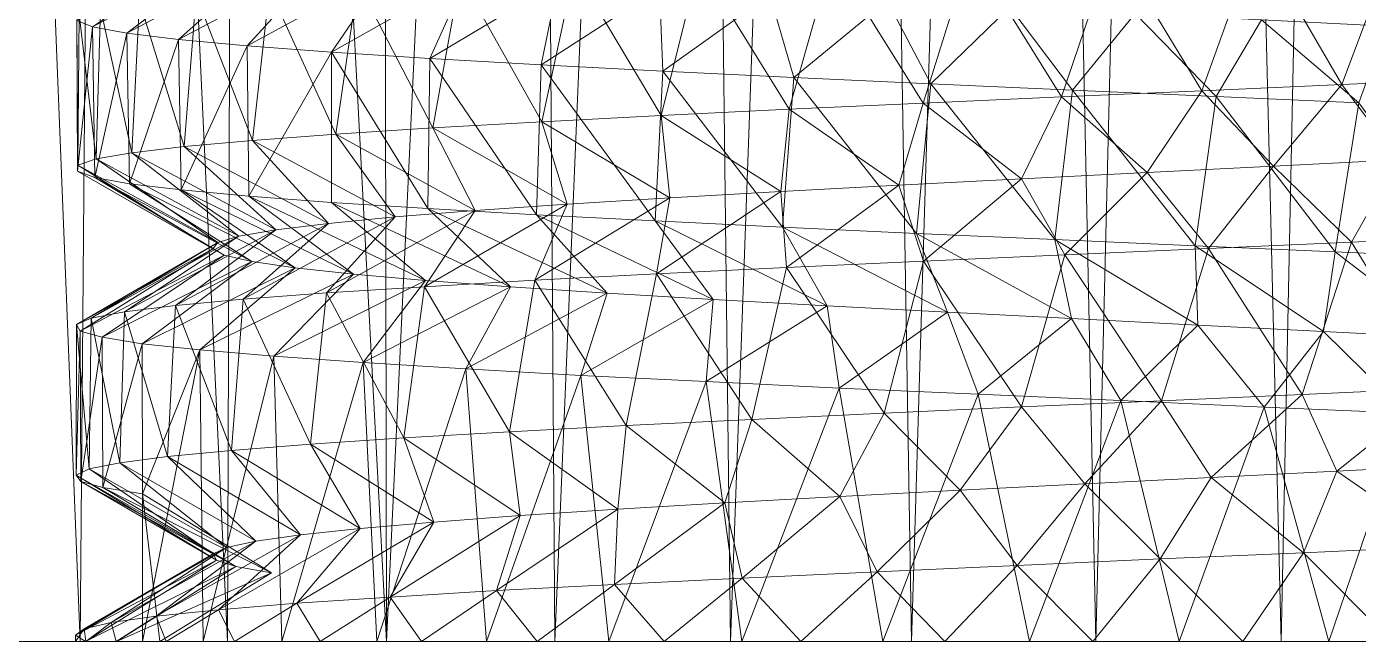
# Model space of a CAD drawing. Header units: millimetres. Extents: x -104 to 115, y -53 to 68.
# Drawn here: x -13.09 to 8.24, y -52.54 to -42.69 of the extents above; entities that cross this region are included whole.
import ezdxf

# ---------------------------------------------------------------- set-up
doc = ezdxf.new("R2010")
doc.units = ezdxf.units.MM

msp = doc.modelspace()

# ---------------------------------------------------------------- linework, layer by layer
at = {"color": 7, "lineweight": 0}
for points in [[(2.825, 5.105, -54.715), (4.029, -52.538, -54.806), (5.513, 7.793, -54.847), (2.825, 5.105, -54.715)], [(5.513, 7.793, 0), (4.029, -52.538, -0.04), (2.825, 5.105, -0.132), (5.513, 7.793, 0)], [(5.513, 7.793, -54.847), (4.029, -52.538, -54.806), (6.998, -52.538, -54.806), (5.513, 7.793, -54.847)], [(5.513, 7.793, 0), (6.998, -52.538, -0.04), (4.029, -52.538, -0.04), (5.513, 7.793, 0)], [(5.513, 7.793, -54.847), (6.998, -52.538, -54.806), (8.201, 5.105, -54.715), (5.513, 7.793, -54.847)], [(8.201, 5.105, -0.132), (6.998, -52.538, -0.04), (5.513, 7.793, 0), (8.201, 5.105, -0.132)], [(0.163, 2.443, -54.32), (1.077, -52.538, -54.485), (2.825, 5.105, -54.715), (0.163, 2.443, -54.32)], [(2.825, 5.105, -0.132), (1.077, -52.538, -0.361), (0.163, 2.443, -0.527), (2.825, 5.105, -0.132)], [(2.825, 5.105, -54.715), (1.077, -52.538, -54.485), (4.029, -52.538, -54.806), (2.825, 5.105, -54.715)], [(2.825, 5.105, -0.132), (4.029, -52.538, -0.04), (1.077, -52.538, -0.361), (2.825, 5.105, -0.132)], [(8.201, 5.105, -54.715), (6.998, -52.538, -54.806), (9.95, -52.538, -54.485), (8.201, 5.105, -54.715)], [(8.201, 5.105, -0.132), (9.95, -52.538, -0.361), (6.998, -52.538, -0.04), (8.201, 5.105, -0.132)], [(-2.447, -0.167, -53.666), (-1.823, -52.538, -53.847), (0.163, 2.443, -54.32), (-2.447, -0.167, -53.666)], [(0.163, 2.443, -0.527), (-1.823, -52.538, -1), (-2.447, -0.167, -1.181), (0.163, 2.443, -0.527)], [(0.163, 2.443, -54.32), (-1.823, -52.538, -53.847), (1.077, -52.538, -54.485), (0.163, 2.443, -54.32)], [(0.163, 2.443, -0.527), (1.077, -52.538, -0.361), (-1.823, -52.538, -1), (0.163, 2.443, -0.527)], [(-4.981, -2.701, -52.759), (-4.637, -52.538, -52.899), (-2.447, -0.167, -53.666), (-4.981, -2.701, -52.759)], [(-2.447, -0.167, -1.181), (-4.637, -52.538, -1.948), (-4.981, -2.701, -2.087), (-2.447, -0.167, -1.181)], [(-2.447, -0.167, -53.666), (-4.637, -52.538, -52.899), (-1.823, -52.538, -53.847), (-2.447, -0.167, -53.666)], [(-2.447, -0.167, -1.181), (-1.823, -52.538, -1), (-4.637, -52.538, -1.948), (-2.447, -0.167, -1.181)], [(-7.414, -5.134, -51.609), (-7.332, -52.538, -51.652), (-4.981, -2.701, -52.759), (-7.414, -5.134, -51.609)], [(-4.981, -2.701, -2.087), (-7.332, -52.538, -3.194), (-7.414, -5.134, -3.238), (-4.981, -2.701, -2.087)], [(-4.981, -2.701, -52.759), (-7.332, -52.538, -51.652), (-4.637, -52.538, -52.899), (-4.981, -2.701, -52.759)], [(-4.981, -2.701, -2.087), (-4.637, -52.538, -1.948), (-7.332, -52.538, -3.194), (-4.981, -2.701, -2.087)], [(-9.722, -7.442, -50.225), (-7.332, -52.538, -51.652), (-7.414, -5.134, -51.609), (-9.722, -7.442, -50.225)], [(-7.414, -5.134, -3.238), (-7.332, -52.538, -3.194), (-9.722, -7.442, -4.622), (-7.414, -5.134, -3.238)], [(-11.884, -9.604, -48.622), (-9.876, -52.538, -50.121), (-9.722, -7.442, -50.225), (-11.884, -9.604, -48.622)], [(-9.722, -7.442, -4.622), (-9.876, -52.538, -4.725), (-11.884, -9.604, -6.225), (-9.722, -7.442, -4.622)], [(-9.722, -7.442, -50.225), (-9.876, -52.538, -50.121), (-7.332, -52.538, -51.652), (-9.722, -7.442, -50.225)], [(-9.722, -7.442, -4.622), (-7.332, -52.538, -3.194), (-9.876, -52.538, -4.725), (-9.722, -7.442, -4.622)], [(-13.878, -11.598, -46.815), (-12.24, -52.538, -48.324), (-11.884, -9.604, -48.622), (-13.878, -11.598, -46.815)], [(-11.884, -9.604, -6.225), (-12.24, -52.538, -6.522), (-13.878, -11.598, -8.032), (-11.884, -9.604, -6.225)], [(-11.884, -9.604, -48.622), (-12.24, -52.538, -48.324), (-9.876, -52.538, -50.121), (-11.884, -9.604, -48.622)], [(-11.884, -9.604, -6.225), (-9.876, -52.538, -4.725), (-12.24, -52.538, -6.522), (-11.884, -9.604, -6.225)], [(-12.24, -52.538, -48.324), (-13.878, -11.598, -46.815), (-14.396, -52.538, -46.282), (-12.24, -52.538, -48.324)], [(-13.878, -11.598, -8.032), (-12.24, -52.538, -6.522), (-14.396, -52.538, -8.564), (-13.878, -11.598, -8.032)], [(-12.038, -42.699, -24.314), (-10.053, -41.366, -25.997), (-12.293, -42.597, -26.599), (-12.038, -42.699, -24.314)], [(-12.038, -42.699, -24.314), (-9.738, -41.468, -23.998), (-10.053, -41.366, -25.997), (-12.038, -42.699, -24.314)], [(4.308, -41.38, -45.208), (3.481, -43.82, -45.132), (2.028, -41.482, -44.904), (4.308, -41.38, -45.208)], [(4.308, -41.38, -45.208), (5.729, -43.72, -45.247), (3.481, -43.82, -45.132), (4.308, -41.38, -45.208)], [(6.608, -41.279, -45.215), (5.729, -43.72, -45.247), (4.308, -41.38, -45.208), (6.608, -41.279, -45.215)], [(6.608, -41.279, -45.215), (7.974, -43.621, -45.078), (5.729, -43.72, -45.247), (6.608, -41.279, -45.215)], [(8.89, -41.177, -44.926), (7.974, -43.621, -45.078), (6.608, -41.279, -45.215), (8.89, -41.177, -44.926)], [(8.89, -41.177, -44.926), (10.18, -43.522, -44.627), (7.974, -43.621, -45.078), (8.89, -41.177, -44.926)], [(-11.492, -42.8, -22.08), (-9.738, -41.468, -23.998), (-12.038, -42.699, -24.314), (-11.492, -42.8, -22.08)], [(-11.492, -42.8, -22.08), (-9.168, -41.57, -22.057), (-9.738, -41.468, -23.998), (-11.492, -42.8, -22.08)], [(-10.662, -42.902, -19.935), (-9.168, -41.57, -22.057), (-11.492, -42.8, -22.08), (-10.662, -42.902, -19.935)], [(-10.662, -42.902, -19.935), (-8.352, -41.671, -20.206), (-9.168, -41.57, -22.057), (-10.662, -42.902, -19.935)], [(-0.193, -41.583, -44.31), (-0.883, -44.018, -44.061), (-2.32, -41.684, -43.435), (-0.193, -41.583, -44.31)], [(-0.193, -41.583, -44.31), (1.265, -43.919, -44.735), (-0.883, -44.018, -44.061), (-0.193, -41.583, -44.31)], [(2.028, -41.482, -44.904), (1.265, -43.919, -44.735), (-0.193, -41.583, -44.31), (2.028, -41.482, -44.904)], [(2.028, -41.482, -44.904), (3.481, -43.82, -45.132), (1.265, -43.919, -44.735), (2.028, -41.482, -44.904)], [(-9.564, -43.003, -17.914), (-8.352, -41.671, -20.206), (-10.662, -42.902, -19.935), (-9.564, -43.003, -17.914)], [(-9.564, -43.003, -17.914), (-7.303, -41.773, -18.475), (-8.352, -41.671, -20.206), (-9.564, -43.003, -17.914)], [(-8.214, -43.105, -16.052), (-7.303, -41.773, -18.475), (-9.564, -43.003, -17.914), (-8.214, -43.105, -16.052)], [(-8.214, -43.105, -16.052), (-6.04, -41.875, -16.894), (-7.303, -41.773, -18.475), (-8.214, -43.105, -16.052)], [(-4.317, -41.786, -42.293), (-4.841, -44.217, -41.933), (-6.149, -41.887, -40.904), (-4.317, -41.786, -42.293)], [(-4.317, -41.786, -42.293), (-2.93, -44.118, -43.122), (-4.841, -44.217, -41.933), (-4.317, -41.786, -42.293)], [(-2.32, -41.684, -43.435), (-2.93, -44.118, -43.122), (-4.317, -41.786, -42.293), (-2.32, -41.684, -43.435)], [(-2.32, -41.684, -43.435), (-0.883, -44.018, -44.061), (-2.93, -44.118, -43.122), (-2.32, -41.684, -43.435)], [(-7.788, -41.989, -39.29), (-8.141, -44.415, -38.882), (-9.205, -42.09, -37.478), (-7.788, -41.989, -39.29)], [(-6.635, -43.206, -14.379), (-6.04, -41.875, -16.894), (-8.214, -43.105, -16.052), (-6.635, -43.206, -14.379)], [(-7.788, -41.989, -39.29), (-6.587, -44.316, -40.512), (-8.141, -44.415, -38.882), (-7.788, -41.989, -39.29)], [(-6.149, -41.887, -40.904), (-6.587, -44.316, -40.512), (-7.788, -41.989, -39.29), (-6.149, -41.887, -40.904)], [(-6.635, -43.206, -14.379), (-4.583, -41.977, -15.49), (-6.04, -41.875, -16.894), (-6.635, -43.206, -14.379)], [(-4.855, -43.307, -12.924), (-4.583, -41.977, -15.49), (-6.635, -43.206, -14.379), (-4.855, -43.307, -12.924)], [(-6.149, -41.887, -40.904), (-4.841, -44.217, -41.933), (-6.587, -44.316, -40.512), (-6.149, -41.887, -40.904)], [(-4.855, -43.307, -12.924), (-2.957, -42.079, -14.286), (-4.583, -41.977, -15.49), (-4.855, -43.307, -12.924)], [(-10.377, -42.192, -35.5), (-10.573, -44.614, -35.103), (-11.285, -42.293, -33.386), (-10.377, -42.192, -35.5)], [(-10.377, -42.192, -35.5), (-9.476, -44.515, -37.07), (-10.573, -44.614, -35.103), (-10.377, -42.192, -35.5)], [(-9.205, -42.09, -37.478), (-9.476, -44.515, -37.07), (-10.377, -42.192, -35.5), (-9.205, -42.09, -37.478)], [(-9.205, -42.09, -37.478), (-8.141, -44.415, -38.882), (-9.476, -44.515, -37.07), (-9.205, -42.09, -37.478)], [(-2.902, -43.409, -11.709), (-2.957, -42.079, -14.286), (-4.855, -43.307, -12.924), (-2.902, -43.409, -11.709)], [(-2.902, -43.409, -11.709), (-1.189, -42.18, -13.302), (-2.957, -42.079, -14.286), (-2.902, -43.409, -11.709)], [(-0.808, -43.51, -10.757), (-1.189, -42.18, -13.302), (-2.902, -43.409, -11.709), (-0.808, -43.51, -10.757)], [(-0.808, -43.51, -10.757), (0.691, -42.282, -12.554), (-1.189, -42.18, -13.302), (-0.808, -43.51, -10.757)], [(-11.913, -42.394, -31.174), (-11.982, -44.813, -30.836), (-12.251, -42.496, -28.899), (-11.913, -42.394, -31.174)], [(-11.913, -42.394, -31.174), (-11.412, -44.713, -33.014), (-11.982, -44.813, -30.836), (-11.913, -42.394, -31.174)], [(-11.285, -42.293, -33.386), (-11.412, -44.713, -33.014), (-11.913, -42.394, -31.174), (-11.285, -42.293, -33.386)], [(-11.285, -42.293, -33.386), (-10.573, -44.614, -35.103), (-11.412, -44.713, -33.014), (-11.285, -42.293, -33.386)], [(1.39, -43.612, -10.082), (0.691, -42.282, -12.554), (-0.808, -43.51, -10.757), (1.39, -43.612, -10.082)], [(1.39, -43.612, -10.082), (2.652, -42.384, -12.056), (0.691, -42.282, -12.554), (1.39, -43.612, -10.082)], [(3.657, -43.713, -9.695), (2.652, -42.384, -12.056), (1.39, -43.612, -10.082), (3.657, -43.713, -9.695)], [(3.657, -43.713, -9.695), (4.661, -42.486, -11.815), (2.652, -42.384, -12.056), (3.657, -43.713, -9.695)], [(-12.251, -42.496, -28.899), (-12.273, -44.912, -28.604), (-12.293, -42.597, -26.599), (-12.251, -42.496, -28.899)], [(-12.293, -42.597, -26.599), (-12.273, -44.912, -28.604), (-12.28, -45.011, -26.352), (-12.293, -42.597, -26.599)], [(-12.293, -42.597, -26.599), (-12.28, -45.011, -26.352), (-12.038, -42.699, -24.314), (-12.293, -42.597, -26.599)], [(-12.251, -42.496, -28.899), (-11.982, -44.813, -30.836), (-12.273, -44.912, -28.604), (-12.251, -42.496, -28.899)], [(5.956, -43.815, -9.604), (4.661, -42.486, -11.815), (3.657, -43.713, -9.695), (5.956, -43.815, -9.604)], [(5.956, -43.815, -9.604), (6.684, -42.587, -11.836), (4.661, -42.486, -11.815), (5.956, -43.815, -9.604)], [(8.246, -43.916, -9.809), (6.684, -42.587, -11.836), (5.956, -43.815, -9.604), (8.246, -43.916, -9.809)], [(8.246, -43.916, -9.809), (8.688, -42.689, -12.118), (6.684, -42.587, -11.836), (8.246, -43.916, -9.809)], [(-12.038, -42.699, -24.314), (-12.28, -45.011, -26.352), (-12.003, -45.11, -24.118), (-12.038, -42.699, -24.314)], [(-12.038, -42.699, -24.314), (-12.003, -45.11, -24.118), (-11.492, -42.8, -22.08), (-12.038, -42.699, -24.314)], [(-11.492, -42.8, -22.08), (-12.003, -45.11, -24.118), (-11.446, -45.21, -21.937), (-11.492, -42.8, -22.08)], [(-11.492, -42.8, -22.08), (-11.446, -45.21, -21.937), (-10.662, -42.902, -19.935), (-11.492, -42.8, -22.08)], [(-10.662, -42.902, -19.935), (-11.446, -45.21, -21.937), (-10.619, -45.309, -19.843), (-10.662, -42.902, -19.935)], [(-10.662, -42.902, -19.935), (-10.619, -45.309, -19.843), (-9.564, -43.003, -17.914), (-10.662, -42.902, -19.935)], [(-9.564, -43.003, -17.914), (-10.619, -45.309, -19.843), (-9.535, -45.408, -17.869), (-9.564, -43.003, -17.914)], [(-9.564, -43.003, -17.914), (-9.535, -45.408, -17.869), (-8.214, -43.105, -16.052), (-9.564, -43.003, -17.914)], [(-8.214, -43.105, -16.052), (-9.535, -45.408, -17.869), (-8.211, -45.508, -16.049), (-8.214, -43.105, -16.052)], [(-8.214, -43.105, -16.052), (-8.211, -45.508, -16.049), (-6.668, -45.607, -14.41), (-8.214, -43.105, -16.052)], [(-8.214, -43.105, -16.052), (-6.668, -45.607, -14.41), (-6.635, -43.206, -14.379), (-8.214, -43.105, -16.052)], [(-6.635, -43.206, -14.379), (-6.668, -45.607, -14.41), (-4.93, -45.706, -12.978), (-6.635, -43.206, -14.379)], [(-6.635, -43.206, -14.379), (-4.93, -45.706, -12.978), (-4.855, -43.307, -12.924), (-6.635, -43.206, -14.379)], [(-4.855, -43.307, -12.924), (-4.93, -45.706, -12.978), (-3.026, -45.806, -11.777), (-4.855, -43.307, -12.924)], [(-4.855, -43.307, -12.924), (-3.026, -45.806, -11.777), (-2.902, -43.409, -11.709), (-4.855, -43.307, -12.924)], [(-2.902, -43.409, -11.709), (-3.026, -45.806, -11.777), (-0.986, -45.905, -10.825), (-2.902, -43.409, -11.709)], [(-2.902, -43.409, -11.709), (-0.986, -45.905, -10.825), (-0.808, -43.51, -10.757), (-2.902, -43.409, -11.709)], [(-0.808, -43.51, -10.757), (-0.986, -45.905, -10.825), (1.158, -46.004, -10.138), (-0.808, -43.51, -10.757)], [(-0.808, -43.51, -10.757), (1.158, -46.004, -10.138), (1.39, -43.612, -10.082), (-0.808, -43.51, -10.757)], [(1.39, -43.612, -10.082), (1.158, -46.004, -10.138), (3.372, -46.103, -9.727), (1.39, -43.612, -10.082)], [(1.39, -43.612, -10.082), (3.372, -46.103, -9.727), (3.657, -43.713, -9.695), (1.39, -43.612, -10.082)], [(3.657, -43.713, -9.695), (3.372, -46.103, -9.727), (5.62, -46.203, -9.598), (3.657, -43.713, -9.695)], [(5.729, -43.72, -45.247), (4.853, -45.03, -43.041), (3.481, -43.82, -45.132), (5.729, -43.72, -45.247)], [(3.657, -43.713, -9.695), (5.62, -46.203, -9.598), (5.956, -43.815, -9.604), (3.657, -43.713, -9.695)], [(5.729, -43.72, -45.247), (6.876, -44.928, -42.995), (4.853, -45.03, -43.041), (5.729, -43.72, -45.247)], [(7.974, -43.621, -45.078), (6.876, -44.928, -42.995), (5.729, -43.72, -45.247), (7.974, -43.621, -45.078)], [(7.974, -43.621, -45.078), (8.876, -44.826, -42.689), (6.876, -44.928, -42.995), (7.974, -43.621, -45.078)], [(10.18, -43.522, -44.627), (8.876, -44.826, -42.689), (7.974, -43.621, -45.078), (10.18, -43.522, -44.627)], [(1.265, -43.919, -44.735), (0.874, -45.233, -42.35), (-0.883, -44.018, -44.061), (1.265, -43.919, -44.735)], [(1.265, -43.919, -44.735), (2.841, -45.132, -42.824), (0.874, -45.233, -42.35), (1.265, -43.919, -44.735)], [(3.481, -43.82, -45.132), (2.841, -45.132, -42.824), (1.265, -43.919, -44.735), (3.481, -43.82, -45.132)], [(3.481, -43.82, -45.132), (4.853, -45.03, -43.041), (2.841, -45.132, -42.824), (3.481, -43.82, -45.132)], [(5.956, -43.815, -9.604), (5.62, -46.203, -9.598), (7.866, -46.302, -9.754), (5.956, -43.815, -9.604)], [(5.956, -43.815, -9.604), (7.866, -46.302, -9.754), (8.246, -43.916, -9.809), (5.956, -43.815, -9.604)], [(8.246, -43.916, -9.809), (7.866, -46.302, -9.754), (10.074, -46.401, -10.192), (8.246, -43.916, -9.809)], [(-2.93, -44.118, -43.122), (-2.795, -45.437, -40.664), (-4.841, -44.217, -41.933), (-2.93, -44.118, -43.122)], [(-0.883, -44.018, -44.061), (-1.015, -45.335, -41.626), (-2.93, -44.118, -43.122), (-0.883, -44.018, -44.061)], [(-2.93, -44.118, -43.122), (-1.015, -45.335, -41.626), (-2.795, -45.437, -40.664), (-2.93, -44.118, -43.122)], [(-0.883, -44.018, -44.061), (0.874, -45.233, -42.35), (-1.015, -45.335, -41.626), (-0.883, -44.018, -44.061)], [(-6.587, -44.316, -40.512), (-5.91, -45.64, -38.093), (-8.141, -44.415, -38.882), (-6.587, -44.316, -40.512)], [(-4.841, -44.217, -41.933), (-4.436, -45.539, -39.479), (-6.587, -44.316, -40.512), (-4.841, -44.217, -41.933)], [(-6.587, -44.316, -40.512), (-4.436, -45.539, -39.479), (-5.91, -45.64, -38.093), (-6.587, -44.316, -40.512)], [(-4.841, -44.217, -41.933), (-2.795, -45.437, -40.664), (-4.436, -45.539, -39.479), (-4.841, -44.217, -41.933)], [(-9.476, -44.515, -37.07), (-8.262, -45.844, -34.811), (-10.573, -44.614, -35.103), (-9.476, -44.515, -37.07)], [(-8.141, -44.415, -38.882), (-7.193, -45.742, -36.528), (-9.476, -44.515, -37.07), (-8.141, -44.415, -38.882)], [(-9.476, -44.515, -37.07), (-7.193, -45.742, -36.528), (-8.262, -45.844, -34.811), (-9.476, -44.515, -37.07)], [(-8.141, -44.415, -38.882), (-5.91, -45.64, -38.093), (-7.193, -45.742, -36.528), (-8.141, -44.415, -38.882)], [(-11.412, -44.713, -33.014), (-9.695, -46.047, -31.035), (-11.982, -44.813, -30.836), (-11.412, -44.713, -33.014)], [(-10.573, -44.614, -35.103), (-9.101, -45.946, -32.969), (-11.412, -44.713, -33.014), (-10.573, -44.614, -35.103)], [(-11.412, -44.713, -33.014), (-9.101, -45.946, -32.969), (-9.695, -46.047, -31.035), (-11.412, -44.713, -33.014)], [(-10.573, -44.614, -35.103), (-8.262, -45.844, -34.811), (-9.101, -45.946, -32.969), (-10.573, -44.614, -35.103)], [(-12.273, -44.912, -28.604), (-10.113, -46.251, -27.018), (-12.28, -45.011, -26.352), (-12.273, -44.912, -28.604)], [(-11.982, -44.813, -30.836), (-10.034, -46.149, -29.04), (-12.273, -44.912, -28.604), (-11.982, -44.813, -30.836)], [(-12.273, -44.912, -28.604), (-10.034, -46.149, -29.04), (-10.113, -46.251, -27.018), (-12.273, -44.912, -28.604)], [(-11.982, -44.813, -30.836), (-9.695, -46.047, -31.035), (-10.034, -46.149, -29.04), (-11.982, -44.813, -30.836)], [(5.835, -46.249, -45.246), (4.853, -45.03, -43.041), (6.876, -44.928, -42.995), (5.835, -46.249, -45.246)], [(5.835, -46.249, -45.246), (6.876, -44.928, -42.995), (8.127, -46.148, -45.056), (5.835, -46.249, -45.246)], [(8.127, -46.148, -45.056), (6.876, -44.928, -42.995), (8.876, -44.826, -42.689), (8.127, -46.148, -45.056)], [(8.127, -46.148, -45.056), (8.876, -44.826, -42.689), (10.375, -46.046, -44.573), (8.127, -46.148, -45.056)], [(-12.28, -45.011, -26.352), (-10.113, -46.251, -27.018), (-9.929, -46.353, -25.003), (-12.28, -45.011, -26.352)], [(-12.28, -45.011, -26.352), (-9.929, -46.353, -25.003), (-12.003, -45.11, -24.118), (-12.28, -45.011, -26.352)], [(-12.003, -45.11, -24.118), (-9.929, -46.353, -25.003), (-9.488, -46.454, -23.029), (-12.003, -45.11, -24.118)], [(-12.003, -45.11, -24.118), (-9.488, -46.454, -23.029), (-11.446, -45.21, -21.937), (-12.003, -45.11, -24.118)], [(-11.446, -45.21, -21.937), (-9.488, -46.454, -23.029), (-8.794, -46.556, -21.128), (-11.446, -45.21, -21.937)], [(-11.446, -45.21, -21.937), (-8.794, -46.556, -21.128), (-10.619, -45.309, -19.843), (-11.446, -45.21, -21.937)], [(1.273, -46.452, -44.737), (0.874, -45.233, -42.35), (2.841, -45.132, -42.824), (1.273, -46.452, -44.737)], [(1.273, -46.452, -44.737), (2.841, -45.132, -42.824), (3.537, -46.35, -45.139), (1.273, -46.452, -44.737)], [(3.537, -46.35, -45.139), (2.841, -45.132, -42.824), (4.853, -45.03, -43.041), (3.537, -46.35, -45.139)], [(3.537, -46.35, -45.139), (4.853, -45.03, -43.041), (5.835, -46.249, -45.246), (3.537, -46.35, -45.139)], [(-10.619, -45.309, -19.843), (-8.794, -46.556, -21.128), (-7.861, -46.658, -19.332), (-10.619, -45.309, -19.843)], [(-10.619, -45.309, -19.843), (-7.861, -46.658, -19.332), (-9.535, -45.408, -17.869), (-10.619, -45.309, -19.843)], [(-9.535, -45.408, -17.869), (-7.861, -46.658, -19.332), (-6.704, -46.76, -17.673), (-9.535, -45.408, -17.869)], [(-9.535, -45.408, -17.869), (-6.704, -46.76, -17.673), (-8.211, -45.508, -16.049), (-9.535, -45.408, -17.869)], [(-3.008, -46.655, -43.08), (-2.795, -45.437, -40.664), (-1.015, -45.335, -41.626), (-3.008, -46.655, -43.08)], [(-3.008, -46.655, -43.08), (-1.015, -45.335, -41.626), (-0.921, -46.553, -44.047), (-3.008, -46.655, -43.08)], [(-0.921, -46.553, -44.047), (-1.015, -45.335, -41.626), (0.874, -45.233, -42.35), (-0.921, -46.553, -44.047)], [(-0.921, -46.553, -44.047), (0.874, -45.233, -42.35), (1.273, -46.452, -44.737), (-0.921, -46.553, -44.047)], [(-8.29, -46.959, -38.701), (-7.193, -45.742, -36.528), (-5.91, -45.64, -38.093), (-8.29, -46.959, -38.701)], [(-8.29, -46.959, -38.701), (-5.91, -45.64, -38.093), (-6.723, -46.858, -40.385), (-8.29, -46.959, -38.701)], [(-8.211, -45.508, -16.049), (-6.704, -46.76, -17.673), (-5.342, -46.862, -16.176), (-8.211, -45.508, -16.049)], [(-8.211, -45.508, -16.049), (-5.342, -46.862, -16.176), (-6.668, -45.607, -14.41), (-8.211, -45.508, -16.049)], [(-6.723, -46.858, -40.385), (-5.91, -45.64, -38.093), (-4.436, -45.539, -39.479), (-6.723, -46.858, -40.385)], [(-6.723, -46.858, -40.385), (-4.436, -45.539, -39.479), (-4.953, -46.756, -41.852), (-6.723, -46.858, -40.385)], [(-6.668, -45.607, -14.41), (-5.342, -46.862, -16.176), (-3.798, -46.963, -14.868), (-6.668, -45.607, -14.41)], [(-6.668, -45.607, -14.41), (-3.798, -46.963, -14.868), (-4.93, -45.706, -12.978), (-6.668, -45.607, -14.41)], [(-4.953, -46.756, -41.852), (-4.436, -45.539, -39.479), (-2.795, -45.437, -40.664), (-4.953, -46.756, -41.852)], [(-4.953, -46.756, -41.852), (-2.795, -45.437, -40.664), (-3.008, -46.655, -43.08), (-4.953, -46.756, -41.852)], [(-10.713, -47.162, -34.802), (-9.101, -45.946, -32.969), (-8.262, -45.844, -34.811), (-10.713, -47.162, -34.802)], [(-10.713, -47.162, -34.802), (-8.262, -45.844, -34.811), (-9.628, -47.06, -36.83), (-10.713, -47.162, -34.802)], [(-9.628, -47.06, -36.83), (-8.262, -45.844, -34.811), (-7.193, -45.742, -36.528), (-9.628, -47.06, -36.83)], [(-9.628, -47.06, -36.83), (-7.193, -45.742, -36.528), (-8.29, -46.959, -38.701), (-9.628, -47.06, -36.83)], [(-4.93, -45.706, -12.978), (-3.798, -46.963, -14.868), (-2.098, -47.065, -13.771), (-4.93, -45.706, -12.978)], [(-4.93, -45.706, -12.978), (-2.098, -47.065, -13.771), (-3.026, -45.806, -11.777), (-4.93, -45.706, -12.978)], [(-3.026, -45.806, -11.777), (-2.098, -47.065, -13.771), (-0.271, -47.167, -12.902), (-3.026, -45.806, -11.777)], [(-3.026, -45.806, -11.777), (-0.271, -47.167, -12.902), (-0.986, -45.905, -10.825), (-3.026, -45.806, -11.777)], [(-12.059, -47.365, -30.414), (-10.034, -46.149, -29.04), (-9.695, -46.047, -31.035), (-12.059, -47.365, -30.414)], [(-12.059, -47.365, -30.414), (-9.695, -46.047, -31.035), (-11.528, -47.263, -32.652), (-12.059, -47.365, -30.414)], [(-11.528, -47.263, -32.652), (-9.695, -46.047, -31.035), (-9.101, -45.946, -32.969), (-11.528, -47.263, -32.652)], [(-11.528, -47.263, -32.652), (-9.101, -45.946, -32.969), (-10.713, -47.162, -34.802), (-11.528, -47.263, -32.652)], [(-0.986, -45.905, -10.825), (-0.271, -47.167, -12.902), (1.653, -47.269, -12.276), (-0.986, -45.905, -10.825)], [(-0.986, -45.905, -10.825), (1.653, -47.269, -12.276), (1.158, -46.004, -10.138), (-0.986, -45.905, -10.825)], [(1.158, -46.004, -10.138), (1.653, -47.269, -12.276), (3.642, -47.37, -11.904), (1.158, -46.004, -10.138)], [(1.158, -46.004, -10.138), (3.642, -47.37, -11.904), (3.372, -46.103, -9.727), (1.158, -46.004, -10.138)], [(10.375, -46.046, -44.573), (9.555, -48.486, -44.784), (8.127, -46.148, -45.056), (10.375, -46.046, -44.573)], [(-12.298, -47.466, -28.127), (-10.113, -46.251, -27.018), (-10.034, -46.149, -29.04), (-12.298, -47.466, -28.127)], [(-12.298, -47.466, -28.127), (-10.034, -46.149, -29.04), (-12.059, -47.365, -30.414), (-12.298, -47.466, -28.127)], [(-12.24, -47.568, -25.827), (-10.113, -46.251, -27.018), (-12.298, -47.466, -28.127), (-12.24, -47.568, -25.827)], [(-12.24, -47.568, -25.827), (-9.929, -46.353, -25.003), (-10.113, -46.251, -27.018), (-12.24, -47.568, -25.827)], [(3.372, -46.103, -9.727), (3.642, -47.37, -11.904), (5.663, -47.472, -11.793), (3.372, -46.103, -9.727)], [(3.372, -46.103, -9.727), (5.663, -47.472, -11.793), (5.62, -46.203, -9.598), (3.372, -46.103, -9.727)], [(5.835, -46.249, -45.246), (5.085, -48.685, -45.243), (3.537, -46.35, -45.139), (5.835, -46.249, -45.246)], [(5.835, -46.249, -45.246), (7.334, -48.586, -45.155), (5.085, -48.685, -45.243), (5.835, -46.249, -45.246)], [(5.62, -46.203, -9.598), (5.663, -47.472, -11.793), (7.68, -47.574, -11.943), (5.62, -46.203, -9.598)], [(5.62, -46.203, -9.598), (7.68, -47.574, -11.943), (7.866, -46.302, -9.754), (5.62, -46.203, -9.598)], [(8.127, -46.148, -45.056), (7.334, -48.586, -45.155), (5.835, -46.249, -45.246), (8.127, -46.148, -45.056)], [(8.127, -46.148, -45.056), (9.555, -48.486, -44.784), (7.334, -48.586, -45.155), (8.127, -46.148, -45.056)], [(-11.887, -47.669, -23.555), (-9.929, -46.353, -25.003), (-12.24, -47.568, -25.827), (-11.887, -47.669, -23.555)], [(-11.887, -47.669, -23.555), (-9.488, -46.454, -23.029), (-9.929, -46.353, -25.003), (-11.887, -47.669, -23.555)], [(-11.244, -47.771, -21.347), (-9.488, -46.454, -23.029), (-11.887, -47.669, -23.555), (-11.244, -47.771, -21.347)], [(-11.244, -47.771, -21.347), (-8.794, -46.556, -21.128), (-9.488, -46.454, -23.029), (-11.244, -47.771, -21.347)], [(1.273, -46.452, -44.737), (0.642, -48.884, -44.57), (-0.921, -46.553, -44.047), (1.273, -46.452, -44.737)], [(1.273, -46.452, -44.737), (2.842, -48.784, -45.047), (0.642, -48.884, -44.57), (1.273, -46.452, -44.737)], [(3.537, -46.35, -45.139), (2.842, -48.784, -45.047), (1.273, -46.452, -44.737), (3.537, -46.35, -45.139)], [(3.537, -46.35, -45.139), (5.085, -48.685, -45.243), (2.842, -48.784, -45.047), (3.537, -46.35, -45.139)], [(7.866, -46.302, -9.754), (7.68, -47.574, -11.943), (9.662, -47.676, -12.353), (7.866, -46.302, -9.754)], [(7.866, -46.302, -9.754), (9.662, -47.676, -12.353), (10.074, -46.401, -10.192), (7.866, -46.302, -9.754)], [(-10.322, -47.872, -19.24), (-8.794, -46.556, -21.128), (-11.244, -47.771, -21.347), (-10.322, -47.872, -19.24)], [(-10.322, -47.872, -19.24), (-7.861, -46.658, -19.332), (-8.794, -46.556, -21.128), (-10.322, -47.872, -19.24)], [(-9.137, -47.973, -17.269), (-7.861, -46.658, -19.332), (-10.322, -47.872, -19.24), (-9.137, -47.973, -17.269)], [(-9.137, -47.973, -17.269), (-6.704, -46.76, -17.673), (-7.861, -46.658, -19.332), (-9.137, -47.973, -17.269)], [(-3.008, -46.655, -43.08), (-3.492, -49.082, -42.807), (-4.953, -46.756, -41.852), (-3.008, -46.655, -43.08)], [(-3.008, -46.655, -43.08), (-1.481, -48.983, -43.819), (-3.492, -49.082, -42.807), (-3.008, -46.655, -43.08)], [(-0.921, -46.553, -44.047), (-1.481, -48.983, -43.819), (-3.008, -46.655, -43.08), (-0.921, -46.553, -44.047)], [(-0.921, -46.553, -44.047), (0.642, -48.884, -44.57), (-1.481, -48.983, -43.819), (-0.921, -46.553, -44.047)], [(-7.707, -48.075, -15.467), (-6.704, -46.76, -17.673), (-9.137, -47.973, -17.269), (-7.707, -48.075, -15.467)], [(-6.723, -46.858, -40.385), (-7.053, -49.281, -40.066), (-8.29, -46.959, -38.701), (-6.723, -46.858, -40.385)], [(-7.707, -48.075, -15.467), (-5.342, -46.862, -16.176), (-6.704, -46.76, -17.673), (-7.707, -48.075, -15.467)], [(-6.058, -48.176, -13.864), (-5.342, -46.862, -16.176), (-7.707, -48.075, -15.467), (-6.058, -48.176, -13.864)], [(-6.723, -46.858, -40.385), (-5.359, -49.181, -41.549), (-7.053, -49.281, -40.066), (-6.723, -46.858, -40.385)], [(-4.953, -46.756, -41.852), (-5.359, -49.181, -41.549), (-6.723, -46.858, -40.385), (-4.953, -46.756, -41.852)], [(-6.058, -48.176, -13.864), (-3.798, -46.963, -14.868), (-5.342, -46.862, -16.176), (-6.058, -48.176, -13.864)], [(-4.953, -46.756, -41.852), (-3.492, -49.082, -42.807), (-5.359, -49.181, -41.549), (-4.953, -46.756, -41.852)], [(-9.628, -47.06, -36.83), (-9.815, -49.479, -36.521), (-10.713, -47.162, -34.802), (-9.628, -47.06, -36.83)], [(-9.628, -47.06, -36.83), (-8.546, -49.38, -38.381), (-9.815, -49.479, -36.521), (-9.628, -47.06, -36.83)], [(-8.29, -46.959, -38.701), (-8.546, -49.38, -38.381), (-9.628, -47.06, -36.83), (-8.29, -46.959, -38.701)], [(-8.29, -46.959, -38.701), (-7.053, -49.281, -40.066), (-8.546, -49.38, -38.381), (-8.29, -46.959, -38.701)], [(-4.216, -48.278, -12.487), (-3.798, -46.963, -14.868), (-6.058, -48.176, -13.864), (-4.216, -48.278, -12.487)], [(-4.216, -48.278, -12.487), (-2.098, -47.065, -13.771), (-3.798, -46.963, -14.868), (-4.216, -48.278, -12.487)], [(-2.212, -48.379, -11.359), (-2.098, -47.065, -13.771), (-4.216, -48.278, -12.487), (-2.212, -48.379, -11.359)], [(-2.212, -48.379, -11.359), (-0.271, -47.167, -12.902), (-2.098, -47.065, -13.771), (-2.212, -48.379, -11.359)], [(-11.528, -47.263, -32.652), (-11.603, -49.678, -32.399), (-12.059, -47.365, -30.414), (-11.528, -47.263, -32.652)], [(-11.528, -47.263, -32.652), (-10.84, -49.579, -34.516), (-11.603, -49.678, -32.399), (-11.528, -47.263, -32.652)], [(-10.713, -47.162, -34.802), (-10.84, -49.579, -34.516), (-11.528, -47.263, -32.652), (-10.713, -47.162, -34.802)], [(-10.713, -47.162, -34.802), (-9.815, -49.479, -36.521), (-10.84, -49.579, -34.516), (-10.713, -47.162, -34.802)], [(-0.079, -48.481, -10.498), (-0.271, -47.167, -12.902), (-2.212, -48.379, -11.359), (-0.079, -48.481, -10.498)], [(-0.079, -48.481, -10.498), (1.653, -47.269, -12.276), (-0.271, -47.167, -12.902), (-0.079, -48.481, -10.498)], [(2.147, -48.582, -9.919), (1.653, -47.269, -12.276), (-0.079, -48.481, -10.498), (2.147, -48.582, -9.919)], [(2.147, -48.582, -9.919), (3.642, -47.37, -11.904), (1.653, -47.269, -12.276), (2.147, -48.582, -9.919)], [(-12.298, -47.466, -28.127), (-12.094, -49.777, -30.201), (-12.304, -49.877, -27.96), (-12.298, -47.466, -28.127)], [(-12.298, -47.466, -28.127), (-12.304, -49.877, -27.96), (-12.24, -47.568, -25.827), (-12.298, -47.466, -28.127)], [(-12.24, -47.568, -25.827), (-12.304, -49.877, -27.96), (-12.229, -49.976, -25.71), (-12.24, -47.568, -25.827)], [(-12.059, -47.365, -30.414), (-12.094, -49.777, -30.201), (-12.298, -47.466, -28.127), (-12.059, -47.365, -30.414)], [(-12.24, -47.568, -25.827), (-12.229, -49.976, -25.71), (-11.887, -47.669, -23.555), (-12.24, -47.568, -25.827)], [(-12.059, -47.365, -30.414), (-11.603, -49.678, -32.399), (-12.094, -49.777, -30.201), (-12.059, -47.365, -30.414)], [(4.429, -48.683, -9.631), (3.642, -47.37, -11.904), (2.147, -48.582, -9.919), (4.429, -48.683, -9.631)], [(4.429, -48.683, -9.631), (5.663, -47.472, -11.793), (3.642, -47.37, -11.904), (4.429, -48.683, -9.631)], [(6.728, -48.785, -9.64), (5.663, -47.472, -11.793), (4.429, -48.683, -9.631), (6.728, -48.785, -9.64)], [(6.728, -48.785, -9.64), (7.68, -47.574, -11.943), (5.663, -47.472, -11.793), (6.728, -48.785, -9.64)], [(-11.887, -47.669, -23.555), (-12.229, -49.976, -25.71), (-11.872, -50.075, -23.487), (-11.887, -47.669, -23.555)], [(-11.887, -47.669, -23.555), (-11.872, -50.075, -23.487), (-11.244, -47.771, -21.347), (-11.887, -47.669, -23.555)], [(-11.244, -47.771, -21.347), (-11.872, -50.075, -23.487), (-11.237, -50.174, -21.327), (-11.244, -47.771, -21.347)], [(-11.244, -47.771, -21.347), (-11.237, -50.174, -21.327), (-10.322, -47.872, -19.24), (-11.244, -47.771, -21.347)], [(9.008, -48.886, -9.944), (7.68, -47.574, -11.943), (6.728, -48.785, -9.64), (9.008, -48.886, -9.944)], [(9.008, -48.886, -9.944), (9.662, -47.676, -12.353), (7.68, -47.574, -11.943), (9.008, -48.886, -9.944)], [(-10.322, -47.872, -19.24), (-11.237, -50.174, -21.327), (-11.237, -52.538, -21.327), (-10.322, -47.872, -19.24)], [(-10.322, -47.872, -19.24), (-11.237, -52.538, -21.327), (-10.265, -52.538, -19.131), (-10.322, -47.872, -19.24)], [(-10.322, -47.872, -19.24), (-10.265, -52.538, -19.131), (-9.137, -47.973, -17.269), (-10.322, -47.872, -19.24)], [(-9.137, -47.973, -17.269), (-10.265, -52.538, -19.131), (-9.007, -52.538, -17.085), (-9.137, -47.973, -17.269)], [(-9.137, -47.973, -17.269), (-9.007, -52.538, -17.085), (-7.707, -48.075, -15.467), (-9.137, -47.973, -17.269)], [(-7.707, -48.075, -15.467), (-9.007, -52.538, -17.085), (-7.486, -52.538, -15.227), (-7.707, -48.075, -15.467)], [(-7.707, -48.075, -15.467), (-7.486, -52.538, -15.227), (-6.058, -48.176, -13.864), (-7.707, -48.075, -15.467)], [(-6.058, -48.176, -13.864), (-7.486, -52.538, -15.227), (-5.729, -52.538, -13.59), (-6.058, -48.176, -13.864)], [(-6.058, -48.176, -13.864), (-5.729, -52.538, -13.59), (-4.216, -48.278, -12.487), (-6.058, -48.176, -13.864)], [(-4.216, -48.278, -12.487), (-5.729, -52.538, -13.59), (-3.767, -52.538, -12.205), (-4.216, -48.278, -12.487)], [(-4.216, -48.278, -12.487), (-3.767, -52.538, -12.205), (-2.212, -48.379, -11.359), (-4.216, -48.278, -12.487)], [(-2.212, -48.379, -11.359), (-3.767, -52.538, -12.205), (-1.637, -52.538, -11.095), (-2.212, -48.379, -11.359)], [(-2.212, -48.379, -11.359), (-1.637, -52.538, -11.095), (-0.079, -48.481, -10.498), (-2.212, -48.379, -11.359)], [(-0.079, -48.481, -10.498), (-1.637, -52.538, -11.095), (0.622, -52.538, -10.282), (-0.079, -48.481, -10.498)], [(-0.079, -48.481, -10.498), (0.622, -52.538, -10.282), (2.147, -48.582, -9.919), (-0.079, -48.481, -10.498)], [(2.147, -48.582, -9.919), (0.622, -52.538, -10.282), (2.971, -52.538, -9.78), (2.147, -48.582, -9.919)], [(2.147, -48.582, -9.919), (2.971, -52.538, -9.78), (4.429, -48.683, -9.631), (2.147, -48.582, -9.919)], [(7.334, -48.586, -45.155), (5.876, -49.915, -43.05), (5.085, -48.685, -45.243), (7.334, -48.586, -45.155)], [(7.334, -48.586, -45.155), (7.891, -49.813, -42.873), (5.876, -49.915, -43.05), (7.334, -48.586, -45.155)], [(9.555, -48.486, -44.784), (7.891, -49.813, -42.873), (7.334, -48.586, -45.155), (9.555, -48.486, -44.784)], [(9.555, -48.486, -44.784), (9.867, -49.711, -42.436), (7.891, -49.813, -42.873), (9.555, -48.486, -44.784)], [(2.842, -48.784, -45.047), (1.86, -50.118, -42.622), (0.642, -48.884, -44.57), (2.842, -48.784, -45.047)], [(2.842, -48.784, -45.047), (3.854, -50.016, -42.966), (1.86, -50.118, -42.622), (2.842, -48.784, -45.047)], [(5.085, -48.685, -45.243), (3.854, -50.016, -42.966), (2.842, -48.784, -45.047), (5.085, -48.685, -45.243)], [(4.429, -48.683, -9.631), (2.971, -52.538, -9.78), (5.365, -52.538, -9.599), (4.429, -48.683, -9.631)], [(5.085, -48.685, -45.243), (5.876, -49.915, -43.05), (3.854, -50.016, -42.966), (5.085, -48.685, -45.243)], [(4.429, -48.683, -9.631), (5.365, -52.538, -9.599), (6.728, -48.785, -9.64), (4.429, -48.683, -9.631)], [(6.728, -48.785, -9.64), (5.365, -52.538, -9.599), (7.763, -52.538, -9.741), (6.728, -48.785, -9.64)], [(6.728, -48.785, -9.64), (7.763, -52.538, -9.741), (9.008, -48.886, -9.944), (6.728, -48.785, -9.64)], [(-1.481, -48.983, -43.819), (-1.912, -50.322, -41.179), (-3.492, -49.082, -42.807), (-1.481, -48.983, -43.819)], [(-1.481, -48.983, -43.819), (-0.072, -50.22, -42.022), (-1.912, -50.322, -41.179), (-1.481, -48.983, -43.819)], [(0.642, -48.884, -44.57), (-0.072, -50.22, -42.022), (-1.481, -48.983, -43.819), (0.642, -48.884, -44.57)], [(0.642, -48.884, -44.57), (1.86, -50.118, -42.622), (-0.072, -50.22, -42.022), (0.642, -48.884, -44.57)], [(9.008, -48.886, -9.944), (7.763, -52.538, -9.741), (10.119, -52.538, -10.204), (9.008, -48.886, -9.944)], [(-5.359, -49.181, -41.549), (-5.188, -50.525, -38.817), (-7.053, -49.281, -40.066), (-5.359, -49.181, -41.549)], [(-3.492, -49.082, -42.807), (-3.626, -50.423, -40.104), (-5.359, -49.181, -41.549), (-3.492, -49.082, -42.807)], [(-5.359, -49.181, -41.549), (-3.626, -50.423, -40.104), (-5.188, -50.525, -38.817), (-5.359, -49.181, -41.549)], [(-3.492, -49.082, -42.807), (-1.912, -50.322, -41.179), (-3.626, -50.423, -40.104), (-3.492, -49.082, -42.807)], [(-9.815, -49.479, -36.521), (-8.707, -50.83, -33.913), (-10.84, -49.579, -34.516), (-9.815, -49.479, -36.521)], [(-8.546, -49.38, -38.381), (-7.75, -50.729, -35.696), (-9.815, -49.479, -36.521), (-8.546, -49.38, -38.381)], [(-9.815, -49.479, -36.521), (-7.75, -50.729, -35.696), (-8.707, -50.83, -33.913), (-9.815, -49.479, -36.521)], [(-7.053, -49.281, -40.066), (-6.57, -50.627, -37.34), (-8.546, -49.38, -38.381), (-7.053, -49.281, -40.066)], [(-8.546, -49.38, -38.381), (-6.57, -50.627, -37.34), (-7.75, -50.729, -35.696), (-8.546, -49.38, -38.381)], [(-7.053, -49.281, -40.066), (-5.188, -50.525, -38.817), (-6.57, -50.627, -37.34), (-7.053, -49.281, -40.066)], [(-11.603, -49.678, -32.399), (-9.895, -51.034, -30.054), (-12.094, -49.777, -30.201), (-11.603, -49.678, -32.399)], [(-10.84, -49.579, -34.516), (-9.426, -50.932, -32.022), (-11.603, -49.678, -32.399), (-10.84, -49.579, -34.516)], [(-11.603, -49.678, -32.399), (-9.426, -50.932, -32.022), (-9.895, -51.034, -30.054), (-11.603, -49.678, -32.399)], [(-10.84, -49.579, -34.516), (-8.707, -50.83, -33.913), (-9.426, -50.932, -32.022), (-10.84, -49.579, -34.516)], [(-12.094, -49.777, -30.201), (-10.106, -51.136, -28.041), (-12.304, -49.877, -27.96), (-12.094, -49.777, -30.201)], [(-12.304, -49.877, -27.96), (-10.106, -51.136, -28.041), (-10.055, -51.238, -26.019), (-12.304, -49.877, -27.96)], [(-12.304, -49.877, -27.96), (-10.055, -51.238, -26.019), (-12.229, -49.976, -25.71), (-12.304, -49.877, -27.96)], [(-12.094, -49.777, -30.201), (-9.895, -51.034, -30.054), (-10.106, -51.136, -28.041), (-12.094, -49.777, -30.201)], [(5.061, -51.219, -45.243), (3.854, -50.016, -42.966), (5.876, -49.915, -43.05), (5.061, -51.219, -45.243)], [(5.061, -51.219, -45.243), (5.876, -49.915, -43.05), (7.359, -51.118, -45.153), (5.061, -51.219, -45.243)], [(7.359, -51.118, -45.153), (5.876, -49.915, -43.05), (7.891, -49.813, -42.873), (7.359, -51.118, -45.153)], [(7.359, -51.118, -45.153), (7.891, -49.813, -42.873), (9.627, -51.016, -44.767), (7.359, -51.118, -45.153)], [(9.627, -51.016, -44.767), (7.891, -49.813, -42.873), (9.867, -49.711, -42.436), (9.627, -51.016, -44.767)], [(-12.229, -49.976, -25.71), (-10.055, -51.238, -26.019), (-9.743, -51.339, -24.019), (-12.229, -49.976, -25.71)], [(-12.229, -49.976, -25.71), (-9.743, -51.339, -24.019), (-11.872, -50.075, -23.487), (-12.229, -49.976, -25.71)], [(-11.872, -50.075, -23.487), (-9.743, -51.339, -24.019), (-9.175, -51.441, -22.077), (-11.872, -50.075, -23.487)], [(-11.872, -50.075, -23.487), (-9.175, -51.441, -22.077), (-11.237, -50.174, -21.327), (-11.872, -50.075, -23.487)], [(0.526, -51.422, -44.536), (-0.072, -50.22, -42.022), (1.86, -50.118, -42.622), (0.526, -51.422, -44.536)], [(0.526, -51.422, -44.536), (1.86, -50.118, -42.622), (2.77, -51.321, -45.036), (0.526, -51.422, -44.536)], [(2.77, -51.321, -45.036), (1.86, -50.118, -42.622), (3.854, -50.016, -42.966), (2.77, -51.321, -45.036)], [(2.77, -51.321, -45.036), (3.854, -50.016, -42.966), (5.061, -51.219, -45.243), (2.77, -51.321, -45.036)], [(-11.237, -52.538, -21.327), (-11.237, -50.174, -21.327), (-10.961, -52.538, -21.427), (-11.237, -52.538, -21.327)], [(-10.961, -52.538, -21.427), (-11.237, -50.174, -21.327), (-9.175, -51.441, -22.077), (-10.961, -52.538, -21.427)], [(-3.679, -51.625, -42.695), (-3.626, -50.423, -40.104), (-1.912, -50.322, -41.179), (-3.679, -51.625, -42.695)], [(-3.679, -51.625, -42.695), (-1.912, -50.322, -41.179), (-1.636, -51.524, -43.752), (-3.679, -51.625, -42.695)], [(-1.636, -51.524, -43.752), (-1.912, -50.322, -41.179), (-0.072, -50.22, -42.022), (-1.636, -51.524, -43.752)], [(-1.636, -51.524, -43.752), (-0.072, -50.22, -42.022), (0.526, -51.422, -44.536), (-1.636, -51.524, -43.752)], [(-7.274, -51.828, -39.841), (-6.57, -50.627, -37.34), (-5.188, -50.525, -38.817), (-7.274, -51.828, -39.841)], [(-7.274, -51.828, -39.841), (-5.188, -50.525, -38.817), (-5.569, -51.726, -41.385), (-7.274, -51.828, -39.841)], [(-5.569, -51.726, -41.385), (-5.188, -50.525, -38.817), (-3.626, -50.423, -40.104), (-5.569, -51.726, -41.385)], [(-5.569, -51.726, -41.385), (-3.626, -50.423, -40.104), (-3.679, -51.625, -42.695), (-5.569, -51.726, -41.385)], [(-10.022, -52.031, -36.164), (-8.707, -50.83, -33.913), (-7.75, -50.729, -35.696), (-10.022, -52.031, -36.164)], [(-10.022, -52.031, -36.164), (-7.75, -50.729, -35.696), (-8.767, -51.929, -38.092), (-10.022, -52.031, -36.164)], [(-8.767, -51.929, -38.092), (-7.75, -50.729, -35.696), (-6.57, -50.627, -37.34), (-8.767, -51.929, -38.092)], [(-8.767, -51.929, -38.092), (-6.57, -50.627, -37.34), (-7.274, -51.828, -39.841), (-8.767, -51.929, -38.092)], [(-11.739, -52.234, -31.907), (-9.895, -51.034, -30.054), (-9.426, -50.932, -32.022), (-11.739, -52.234, -31.907)], [(-11.739, -52.234, -31.907), (-9.426, -50.932, -32.022), (-11.018, -52.132, -34.091), (-11.739, -52.234, -31.907)], [(-11.018, -52.132, -34.091), (-9.426, -50.932, -32.022), (-8.707, -50.83, -33.913), (-11.018, -52.132, -34.091)], [(-11.018, -52.132, -34.091), (-8.707, -50.83, -33.913), (-10.022, -52.031, -36.164), (-11.018, -52.132, -34.091)], [(-12.312, -52.437, -27.353), (-10.055, -51.238, -26.019), (-10.106, -51.136, -28.041), (-12.312, -52.437, -27.353)], [(-12.312, -52.437, -27.353), (-10.106, -51.136, -28.041), (-12.172, -52.335, -29.649), (-12.312, -52.437, -27.353)], [(-12.172, -52.335, -29.649), (-10.106, -51.136, -28.041), (-9.895, -51.034, -30.054), (-12.172, -52.335, -29.649)], [(-12.172, -52.335, -29.649), (-9.895, -51.034, -30.054), (-11.739, -52.234, -31.907), (-12.172, -52.335, -29.649)], [(7.359, -51.118, -45.153), (6.384, -52.538, -45.227), (5.061, -51.219, -45.243), (7.359, -51.118, -45.153)], [(7.359, -51.118, -45.153), (8.77, -52.538, -44.949), (6.384, -52.538, -45.227), (7.359, -51.118, -45.153)], [(9.627, -51.016, -44.767), (8.77, -52.538, -44.949), (7.359, -51.118, -45.153), (9.627, -51.016, -44.767)], [(-12.154, -52.538, -25.058), (-10.055, -51.238, -26.019), (-12.312, -52.437, -27.353), (-12.154, -52.538, -25.058)], [(-12.154, -52.538, -25.058), (-9.743, -51.339, -24.019), (-10.055, -51.238, -26.019), (-12.154, -52.538, -25.058)], [(-11.655, -52.538, -23.208), (-9.743, -51.339, -24.019), (-12.154, -52.538, -25.058), (-11.655, -52.538, -23.208)], [(-11.655, -52.538, -23.208), (-9.175, -51.441, -22.077), (-9.743, -51.339, -24.019), (-11.655, -52.538, -23.208)], [(2.77, -51.321, -45.036), (1.61, -52.538, -44.816), (0.526, -51.422, -44.536), (2.77, -51.321, -45.036)], [(2.77, -51.321, -45.036), (3.983, -52.538, -45.183), (1.61, -52.538, -44.816), (2.77, -51.321, -45.036)], [(5.061, -51.219, -45.243), (3.983, -52.538, -45.183), (2.77, -51.321, -45.036), (5.061, -51.219, -45.243)], [(5.061, -51.219, -45.243), (6.384, -52.538, -45.227), (3.983, -52.538, -45.183), (5.061, -51.219, -45.243)], [(-10.961, -52.538, -21.427), (-9.175, -51.441, -22.077), (-11.655, -52.538, -23.208), (-10.961, -52.538, -21.427)], [(-1.636, -51.524, -43.752), (-2.882, -52.538, -43.147), (-3.679, -51.625, -42.695), (-1.636, -51.524, -43.752)], [(-1.636, -51.524, -43.752), (-0.692, -52.538, -44.133), (-2.882, -52.538, -43.147), (-1.636, -51.524, -43.752)], [(0.526, -51.422, -44.536), (-0.692, -52.538, -44.133), (-1.636, -51.524, -43.752), (0.526, -51.422, -44.536)], [(0.526, -51.422, -44.536), (1.61, -52.538, -44.816), (-0.692, -52.538, -44.133), (0.526, -51.422, -44.536)], [(-7.274, -51.828, -39.841), (-8.393, -52.538, -38.575), (-8.767, -51.929, -38.092), (-7.274, -51.828, -39.841)], [(-7.274, -51.828, -39.841), (-6.768, -52.538, -40.343), (-8.393, -52.538, -38.575), (-7.274, -51.828, -39.841)], [(-5.569, -51.726, -41.385), (-6.768, -52.538, -40.343), (-7.274, -51.828, -39.841), (-5.569, -51.726, -41.385)], [(-5.569, -51.726, -41.385), (-4.92, -52.538, -41.876), (-6.768, -52.538, -40.343), (-5.569, -51.726, -41.385)], [(-3.679, -51.625, -42.695), (-4.92, -52.538, -41.876), (-5.569, -51.726, -41.385), (-3.679, -51.625, -42.695)], [(-3.679, -51.625, -42.695), (-2.882, -52.538, -43.147), (-4.92, -52.538, -41.876), (-3.679, -51.625, -42.695)], [(-10.022, -52.031, -36.164), (-10.861, -52.538, -34.467), (-11.018, -52.132, -34.091), (-10.022, -52.031, -36.164)], [(-10.022, -52.031, -36.164), (-9.766, -52.538, -36.604), (-10.861, -52.538, -34.467), (-10.022, -52.031, -36.164)], [(-8.767, -51.929, -38.092), (-9.766, -52.538, -36.604), (-10.022, -52.031, -36.164), (-8.767, -51.929, -38.092)], [(-8.767, -51.929, -38.092), (-8.393, -52.538, -38.575), (-9.766, -52.538, -36.604), (-8.767, -51.929, -38.092)], [(-11.739, -52.234, -31.907), (-12.146, -52.538, -29.85), (-12.172, -52.335, -29.649), (-11.739, -52.234, -31.907)], [(-11.739, -52.234, -31.907), (-11.659, -52.538, -32.202), (-12.146, -52.538, -29.85), (-11.739, -52.234, -31.907)], [(-11.018, -52.132, -34.091), (-11.659, -52.538, -32.202), (-11.739, -52.234, -31.907), (-11.018, -52.132, -34.091)], [(-11.018, -52.132, -34.091), (-10.861, -52.538, -34.467), (-11.659, -52.538, -32.202), (-11.018, -52.132, -34.091)], [(-12.172, -52.335, -29.649), (-12.146, -52.538, -29.85), (-12.312, -52.538, -27.455), (-12.172, -52.335, -29.649)], [(-12.172, -52.335, -29.649), (-12.312, -52.538, -27.455), (-12.312, -52.437, -27.353), (-12.172, -52.335, -29.649)], [(-12.312, -52.437, -27.353), (-12.312, -52.538, -27.455), (-12.154, -52.538, -25.058), (-12.312, -52.437, -27.353)], [(-21.749, -52.538, -24.458), (-12.312, -52.538, -27.455), (-21.91, -52.538, -27.423), (-21.749, -52.538, -24.458)], [(-21.91, -52.538, -27.423), (-12.312, -52.538, -27.455), (-21.749, -52.538, -30.388), (-21.91, -52.538, -27.423)], [(-21.269, -52.538, -21.528), (-12.154, -52.538, -25.058), (-21.749, -52.538, -24.458), (-21.269, -52.538, -21.528)], [(-21.749, -52.538, -24.458), (-12.154, -52.538, -25.058), (-12.312, -52.538, -27.455), (-21.749, -52.538, -24.458)], [(-21.749, -52.538, -30.388), (-12.312, -52.538, -27.455), (-12.146, -52.538, -29.85), (-21.749, -52.538, -30.388)], [(-21.749, -52.538, -30.388), (-12.146, -52.538, -29.85), (-21.269, -52.538, -33.319), (-21.749, -52.538, -30.388)], [(-20.474, -52.538, -18.667), (-11.655, -52.538, -23.208), (-21.269, -52.538, -21.528), (-20.474, -52.538, -18.667)], [(-21.269, -52.538, -21.528), (-11.655, -52.538, -23.208), (-12.154, -52.538, -25.058), (-21.269, -52.538, -21.528)], [(-21.269, -52.538, -33.319), (-12.146, -52.538, -29.85), (-11.659, -52.538, -32.202), (-21.269, -52.538, -33.319)], [(-21.269, -52.538, -33.319), (-11.659, -52.538, -32.202), (-20.474, -52.538, -36.18), (-21.269, -52.538, -33.319)], [(-11.237, -52.538, -21.327), (-11.655, -52.538, -23.208), (-20.474, -52.538, -18.667), (-11.237, -52.538, -21.327)], [(-11.237, -52.538, -21.327), (-20.474, -52.538, -18.667), (-19.375, -52.538, -15.909), (-11.237, -52.538, -21.327)], [(-20.474, -52.538, -36.18), (-11.659, -52.538, -32.202), (-10.861, -52.538, -34.467), (-20.474, -52.538, -36.18)], [(-20.474, -52.538, -36.18), (-10.861, -52.538, -34.467), (-19.375, -52.538, -38.938), (-20.474, -52.538, -36.18)], [(-19.375, -52.538, -38.938), (-10.861, -52.538, -34.467), (-9.766, -52.538, -36.604), (-19.375, -52.538, -38.938)], [(-19.375, -52.538, -38.938), (-9.766, -52.538, -36.604), (-17.985, -52.538, -41.562), (-19.375, -52.538, -38.938)], [(-17.985, -52.538, -13.285), (-10.265, -52.538, -19.131), (-19.375, -52.538, -15.909), (-17.985, -52.538, -13.285)], [(-19.375, -52.538, -15.909), (-10.265, -52.538, -19.131), (-11.237, -52.538, -21.327), (-19.375, -52.538, -15.909)], [(-17.985, -52.538, -41.562), (-9.766, -52.538, -36.604), (-16.318, -52.538, -44.019), (-17.985, -52.538, -41.562)], [(-16.318, -52.538, -10.827), (-9.007, -52.538, -17.085), (-17.985, -52.538, -13.285), (-16.318, -52.538, -10.827)], [(-17.985, -52.538, -13.285), (-9.007, -52.538, -17.085), (-10.265, -52.538, -19.131), (-17.985, -52.538, -13.285)], [(-16.318, -52.538, -44.019), (-9.766, -52.538, -36.604), (-8.393, -52.538, -38.575), (-16.318, -52.538, -44.019)], [(-16.318, -52.538, -44.019), (-8.393, -52.538, -38.575), (-14.396, -52.538, -46.282), (-16.318, -52.538, -44.019)], [(-14.396, -52.538, -8.564), (-7.486, -52.538, -15.227), (-16.318, -52.538, -10.827), (-14.396, -52.538, -8.564)], [(-16.318, -52.538, -10.827), (-7.486, -52.538, -15.227), (-9.007, -52.538, -17.085), (-16.318, -52.538, -10.827)], [(-14.396, -52.538, -46.282), (-8.393, -52.538, -38.575), (-6.768, -52.538, -40.343), (-14.396, -52.538, -46.282)], [(-14.396, -52.538, -46.282), (-6.768, -52.538, -40.343), (-12.24, -52.538, -48.324), (-14.396, -52.538, -46.282)], [(-12.24, -52.538, -6.522), (-7.486, -52.538, -15.227), (-14.396, -52.538, -8.564), (-12.24, -52.538, -6.522)], [(-12.24, -52.538, -48.324), (-6.768, -52.538, -40.343), (-4.92, -52.538, -41.876), (-12.24, -52.538, -48.324)], [(-12.24, -52.538, -48.324), (-4.92, -52.538, -41.876), (-9.876, -52.538, -50.121), (-12.24, -52.538, -48.324)], [(-9.876, -52.538, -4.725), (-5.729, -52.538, -13.59), (-12.24, -52.538, -6.522), (-9.876, -52.538, -4.725)], [(-12.24, -52.538, -6.522), (-5.729, -52.538, -13.59), (-7.486, -52.538, -15.227), (-12.24, -52.538, -6.522)], [(-10.961, -52.538, -21.427), (-11.655, -52.538, -23.208), (-11.237, -52.538, -21.327), (-10.961, -52.538, -21.427)], [(-9.876, -52.538, -50.121), (-4.92, -52.538, -41.876), (-2.882, -52.538, -43.147), (-9.876, -52.538, -50.121)], [(-9.876, -52.538, -50.121), (-2.882, -52.538, -43.147), (-7.332, -52.538, -51.652), (-9.876, -52.538, -50.121)], [(-7.332, -52.538, -3.194), (-3.767, -52.538, -12.205), (-9.876, -52.538, -4.725), (-7.332, -52.538, -3.194)], [(-9.876, -52.538, -4.725), (-3.767, -52.538, -12.205), (-5.729, -52.538, -13.59), (-9.876, -52.538, -4.725)], [(-7.332, -52.538, -51.652), (-2.882, -52.538, -43.147), (-4.637, -52.538, -52.899), (-7.332, -52.538, -51.652)], [(-4.637, -52.538, -1.948), (-1.637, -52.538, -11.095), (-7.332, -52.538, -3.194), (-4.637, -52.538, -1.948)], [(-7.332, -52.538, -3.194), (-1.637, -52.538, -11.095), (-3.767, -52.538, -12.205), (-7.332, -52.538, -3.194)], [(-4.637, -52.538, -52.899), (-2.882, -52.538, -43.147), (-0.692, -52.538, -44.133), (-4.637, -52.538, -52.899)], [(-4.637, -52.538, -52.899), (-0.692, -52.538, -44.133), (-1.823, -52.538, -53.847), (-4.637, -52.538, -52.899)], [(-1.823, -52.538, -1), (0.622, -52.538, -10.282), (-4.637, -52.538, -1.948), (-1.823, -52.538, -1)], [(-4.637, -52.538, -1.948), (0.622, -52.538, -10.282), (-1.637, -52.538, -11.095), (-4.637, -52.538, -1.948)], [(-1.823, -52.538, -53.847), (-0.692, -52.538, -44.133), (1.61, -52.538, -44.816), (-1.823, -52.538, -53.847)], [(-1.823, -52.538, -53.847), (1.61, -52.538, -44.816), (1.077, -52.538, -54.485), (-1.823, -52.538, -53.847)], [(1.077, -52.538, -0.361), (0.622, -52.538, -10.282), (-1.823, -52.538, -1), (1.077, -52.538, -0.361)], [(1.077, -52.538, -0.361), (2.971, -52.538, -9.78), (0.622, -52.538, -10.282), (1.077, -52.538, -0.361)], [(1.077, -52.538, -54.485), (1.61, -52.538, -44.816), (3.983, -52.538, -45.183), (1.077, -52.538, -54.485)], [(1.077, -52.538, -54.485), (3.983, -52.538, -45.183), (4.029, -52.538, -54.806), (1.077, -52.538, -54.485)], [(4.029, -52.538, -0.04), (2.971, -52.538, -9.78), (1.077, -52.538, -0.361), (4.029, -52.538, -0.04)], [(4.029, -52.538, -0.04), (5.365, -52.538, -9.599), (2.971, -52.538, -9.78), (4.029, -52.538, -0.04)], [(4.029, -52.538, -54.806), (3.983, -52.538, -45.183), (6.384, -52.538, -45.227), (4.029, -52.538, -54.806)], [(4.029, -52.538, -54.806), (6.384, -52.538, -45.227), (6.998, -52.538, -54.806), (4.029, -52.538, -54.806)], [(6.998, -52.538, -0.04), (5.365, -52.538, -9.599), (4.029, -52.538, -0.04), (6.998, -52.538, -0.04)], [(6.998, -52.538, -0.04), (7.763, -52.538, -9.741), (5.365, -52.538, -9.599), (6.998, -52.538, -0.04)], [(6.998, -52.538, -54.806), (6.384, -52.538, -45.227), (9.95, -52.538, -54.485), (6.998, -52.538, -54.806)], [(9.95, -52.538, -54.485), (6.384, -52.538, -45.227), (8.77, -52.538, -44.949), (9.95, -52.538, -54.485)], [(9.95, -52.538, -0.361), (7.763, -52.538, -9.741), (6.998, -52.538, -0.04), (9.95, -52.538, -0.361)], [(9.95, -52.538, -0.361), (10.119, -52.538, -10.204), (7.763, -52.538, -9.741), (9.95, -52.538, -0.361)]]:
    msp.add_polyline3d(points, dxfattribs=at)

doc.saveas('drawing.dxf')
